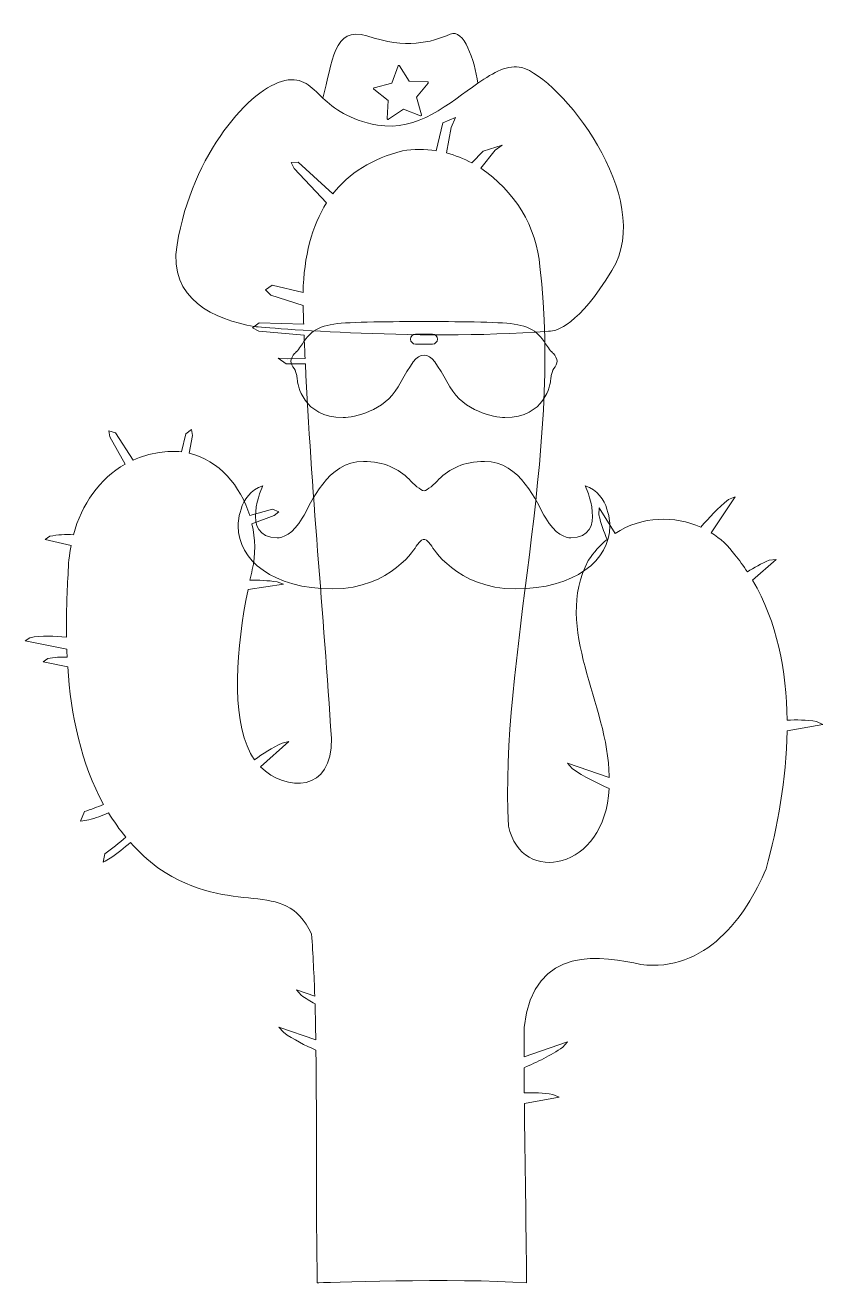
# Model space of a CAD drawing. Header units: inches. Extents: x 2.3 to 9.7, y -11.8 to -0.2.
import ezdxf

# ---------------------------------------------------------------- set-up
doc = ezdxf.new("R2010")
doc.units = ezdxf.units.IN
doc.header["$MEASUREMENT"] = 0
doc.layers.add('Layer 1', color=7, linetype='Continuous')

msp = doc.modelspace()

# ---------------------------------------------------------------- linework, layer by layer
at = {"layer": 'Layer 1', "lineweight": 0}
for points, knots in [([(6.496, -0.709), (6.464, -0.495), (6.368, -0.202), (6.241, -0.257), (6.057, -0.337), (5.842, -0.393), (5.475, -0.274), (5.167, -0.174), (5.155, -0.524), (5.07, -0.846), (5.17, -0.94), (5.306, -1.046), (5.572, -1.094), (5.938, -1.16), (6.237, -0.889), (6.496, -0.709)], [0, 0, 0, 0, 1, 1, 1, 2, 2, 2, 3, 3, 3, 4, 4, 4, 5, 5, 5, 5]), ([(6.899, -0.565), (6.775, -0.534), (6.642, -0.607), (6.496, -0.709), (6.237, -0.889), (5.938, -1.16), (5.572, -1.094), (5.306, -1.046), (5.17, -0.94), (5.07, -0.846), (4.955, -0.739), (4.887, -0.65), (4.72, -0.684), (4.407, -0.749), (3.867, -1.353), (3.727, -2.195), (3.643, -2.701), (4.078, -2.883), (4.438, -2.948), (4.438, -2.948), (5.897, -3.087), (7.147, -2.991), (7.147, -2.991), (7.147, -2.991), (7.147, -2.991), (7.225, -2.993), (7.42, -2.936), (7.73, -2.432), (8.14, -1.763), (7.244, -0.652), (6.899, -0.565)], [0, 0, 0, 0, 1, 1, 1, 2, 2, 2, 3, 3, 3, 4, 4, 4, 5, 5, 5, 6, 6, 6, 7, 7, 7, 8, 8, 8, 9, 9, 9, 10, 10, 10, 10]), ([(6.039, -0.7), (6.038, -0.698), (6.036, -0.696), (6.033, -0.696), (6.033, -0.696), (5.865, -0.69), (5.865, -0.69), (5.865, -0.69), (5.774, -0.549), (5.774, -0.549), (5.773, -0.546), (5.77, -0.545), (5.767, -0.545), (5.765, -0.546), (5.762, -0.547), (5.761, -0.55), (5.761, -0.55), (5.704, -0.708), (5.704, -0.708), (5.704, -0.708), (5.541, -0.751), (5.541, -0.751), (5.539, -0.751), (5.537, -0.753), (5.536, -0.756), (5.535, -0.759), (5.536, -0.761), (5.539, -0.763), (5.539, -0.763), (5.671, -0.867), (5.671, -0.867), (5.671, -0.867), (5.661, -1.035), (5.661, -1.035), (5.661, -1.037), (5.662, -1.04), (5.665, -1.041), (5.666, -1.042), (5.667, -1.042), (5.668, -1.042), (5.67, -1.042), (5.671, -1.042), (5.672, -1.041), (5.672, -1.041), (5.812, -0.947), (5.812, -0.947), (5.812, -0.947), (5.968, -1.008), (5.968, -1.008), (5.971, -1.009), (5.974, -1.009), (5.976, -1.007), (5.978, -1.005), (5.979, -1.002), (5.978, -0.999), (5.978, -0.999), (5.931, -0.838), (5.931, -0.838), (5.931, -0.838), (6.038, -0.708), (6.038, -0.708), (6.04, -0.706), (6.04, -0.703), (6.039, -0.7)], [0, 0, 0, 0, 1, 1, 1, 2, 2, 2, 3, 3, 3, 4, 4, 4, 5, 5, 5, 6, 6, 6, 7, 7, 7, 8, 8, 8, 9, 9, 9, 10, 10, 10, 11, 11, 11, 12, 12, 12, 13, 13, 13, 14, 14, 14, 15, 15, 15, 16, 16, 16, 17, 17, 17, 18, 18, 18, 19, 19, 19, 20, 20, 20, 21, 21, 21, 21]), ([(9.67, -6.611), (9.67, -6.611), (9.612, -6.584), (9.612, -6.584), (9.518, -6.568), (9.429, -6.567), (9.341, -6.571), (9.336, -6.117), (9.25, -5.665), (9.024, -5.284), (9.024, -5.284), (9.241, -5.091), (9.241, -5.091), (9.241, -5.091), (9.177, -5.1), (9.177, -5.1), (9.104, -5.129), (9.038, -5.167), (8.976, -5.207), (8.94, -5.152), (8.901, -5.099), (8.859, -5.048), (8.803, -4.967), (8.728, -4.899), (8.643, -4.846), (8.643, -4.846), (8.863, -4.517), (8.863, -4.517), (8.863, -4.517), (8.803, -4.541), (8.803, -4.541), (8.701, -4.617), (8.624, -4.707), (8.548, -4.796), (8.308, -4.688), (8.006, -4.69), (7.759, -4.853), (7.759, -4.853), (7.612, -4.618), (7.612, -4.618), (7.612, -4.618), (7.61, -4.682), (7.61, -4.682), (7.627, -4.763), (7.655, -4.837), (7.686, -4.907), (7.622, -4.96), (7.564, -5.025), (7.512, -5.103), (7.18, -5.727), (7.701, -6.424), (7.703, -7.088), (7.703, -7.092), (7.703, -7.096), (7.704, -7.1), (7.704, -7.1), (7.32, -6.968), (7.32, -6.968), (7.32, -6.968), (7.362, -7.016), (7.362, -7.016), (7.472, -7.095), (7.588, -7.148), (7.704, -7.2), (7.67, -7.95), (6.896, -8.103), (6.778, -7.546), (6.692, -6.027), (7.28, -4.124), (7.065, -2.397), (7.042, -2.035), (6.827, -1.691), (6.522, -1.492), (6.522, -1.492), (6.656, -1.326), (6.656, -1.326), (6.656, -1.326), (6.72, -1.28), (6.72, -1.28), (6.72, -1.28), (6.543, -1.334), (6.543, -1.334), (6.543, -1.334), (6.44, -1.443), (6.44, -1.443), (6.366, -1.403), (6.288, -1.372), (6.207, -1.351), (6.207, -1.351), (6.251, -1.116), (6.251, -1.116), (6.251, -1.116), (6.29, -1.025), (6.29, -1.025), (6.29, -1.025), (6.172, -1.074), (6.172, -1.074), (6.172, -1.074), (6.111, -1.331), (6.111, -1.331), (6.011, -1.315), (5.907, -1.314), (5.801, -1.332), (5.523, -1.402), (5.31, -1.535), (5.161, -1.728), (5.161, -1.728), (4.842, -1.435), (4.842, -1.435), (4.842, -1.435), (4.778, -1.437), (4.778, -1.437), (4.778, -1.437), (4.804, -1.495), (4.804, -1.495), (4.804, -1.495), (5.104, -1.809), (5.104, -1.809), (4.967, -2.023), (4.896, -2.3), (4.887, -2.635), (4.887, -2.635), (4.603, -2.566), (4.603, -2.566), (4.603, -2.566), (4.542, -2.612), (4.542, -2.612), (4.542, -2.612), (4.592, -2.659), (4.592, -2.659), (4.592, -2.659), (4.887, -2.756), (4.887, -2.756), (4.888, -2.793), (4.889, -2.829), (4.891, -2.867), (4.891, -2.886), (4.892, -2.905), (4.893, -2.925), (4.893, -2.925), (4.483, -2.913), (4.483, -2.913), (4.483, -2.913), (4.421, -2.961), (4.421, -2.961), (4.421, -2.961), (4.481, -2.99), (4.481, -2.99), (4.481, -2.99), (4.897, -3.028), (4.897, -3.028), (4.899, -3.099), (4.902, -3.17), (4.906, -3.241), (4.906, -3.241), (4.748, -3.247), (4.748, -3.247), (4.748, -3.247), (4.659, -3.238), (4.659, -3.238), (4.659, -3.238), (4.731, -3.292), (4.731, -3.292), (4.731, -3.292), (4.908, -3.291), (4.908, -3.291), (4.963, -4.441), (5.075, -5.588), (5.148, -6.738), (5.163, -7.238), (4.729, -7.232), (4.496, -7.001), (4.496, -7.001), (4.757, -6.769), (4.757, -6.769), (4.757, -6.769), (4.694, -6.783), (4.694, -6.783), (4.601, -6.825), (4.519, -6.879), (4.44, -6.936), (4.427, -6.917), (4.415, -6.898), (4.404, -6.878), (4.221, -6.522), (4.273, -5.903), (4.381, -5.368), (4.381, -5.368), (4.708, -5.321), (4.708, -5.321), (4.708, -5.321), (4.648, -5.298), (4.648, -5.298), (4.563, -5.285), (4.48, -5.282), (4.398, -5.284), (4.405, -5.251), (4.412, -5.218), (4.42, -5.186), (4.452, -5.048), (4.449, -4.902), (4.417, -4.763), (4.417, -4.763), (4.622, -4.689), (4.622, -4.689), (4.622, -4.689), (4.664, -4.654), (4.664, -4.654), (4.664, -4.654), (4.605, -4.629), (4.605, -4.629), (4.605, -4.629), (4.397, -4.689), (4.397, -4.689), (4.312, -4.414), (4.113, -4.18), (3.84, -4.115), (3.84, -4.115), (3.87, -3.951), (3.87, -3.951), (3.87, -3.951), (3.86, -3.897), (3.86, -3.897), (3.86, -3.897), (3.809, -3.935), (3.809, -3.935), (3.809, -3.935), (3.768, -4.102), (3.768, -4.102), (3.703, -4.094), (3.635, -4.096), (3.563, -4.108), (3.477, -4.121), (3.398, -4.145), (3.324, -4.178), (3.324, -4.178), (3.161, -3.928), (3.161, -3.928), (3.161, -3.928), (3.101, -3.908), (3.101, -3.908), (3.101, -3.908), (3.109, -3.962), (3.109, -3.962), (3.109, -3.962), (3.251, -4.214), (3.251, -4.214), (3.014, -4.348), (2.85, -4.584), (2.774, -4.865), (2.702, -4.861), (2.629, -4.862), (2.558, -4.879), (2.558, -4.879), (2.515, -4.909), (2.515, -4.909), (2.515, -4.909), (2.752, -4.963), (2.752, -4.963), (2.735, -5.049), (2.726, -5.138), (2.725, -5.229), (2.713, -5.418), (2.707, -5.613), (2.71, -5.808), (2.598, -5.799), (2.483, -5.788), (2.372, -5.812), (2.372, -5.812), (2.33, -5.84), (2.33, -5.84), (2.33, -5.84), (2.713, -5.919), (2.713, -5.919), (2.714, -5.943), (2.715, -5.967), (2.716, -5.991), (2.657, -5.989), (2.597, -5.992), (2.538, -6.005), (2.538, -6.005), (2.496, -6.033), (2.496, -6.033), (2.496, -6.033), (2.721, -6.079), (2.721, -6.079), (2.752, -6.529), (2.844, -6.971), (3.052, -7.347), (2.994, -7.371), (2.936, -7.394), (2.875, -7.411), (2.875, -7.411), (2.84, -7.5), (2.84, -7.5), (2.865, -7.497), (2.891, -7.494), (2.915, -7.489), (2.978, -7.473), (3.038, -7.45), (3.098, -7.425), (3.145, -7.503), (3.198, -7.577), (3.257, -7.648), (3.194, -7.701), (3.131, -7.754), (3.063, -7.801), (3.063, -7.801), (3.048, -7.878), (3.048, -7.878), (3.07, -7.866), (3.092, -7.855), (3.113, -7.842), (3.179, -7.797), (3.24, -7.748), (3.299, -7.697), (3.374, -7.781), (3.458, -7.86), (3.551, -7.931), (4.26, -8.406), (4.709, -8.002), (4.966, -8.538), (4.979, -8.729), (4.988, -8.92), (4.995, -9.112), (4.995, -9.112), (4.827, -9.054), (4.827, -9.054), (4.827, -9.054), (4.87, -9.102), (4.87, -9.102), (4.911, -9.132), (4.954, -9.159), (4.997, -9.182), (5, -9.293), (5.003, -9.403), (5.004, -9.513), (5.004, -9.513), (4.664, -9.396), (4.664, -9.396), (4.664, -9.396), (4.706, -9.444), (4.706, -9.444), (4.802, -9.513), (4.904, -9.563), (5.006, -9.609), (5.014, -10.276), (5.004, -11.083), (5.018, -11.75), (5.018, -11.75), (6.301, -11.704), (6.944, -11.75), (6.94, -11.199), (6.929, -10.648), (6.924, -10.098), (6.924, -10.098), (7.245, -10.042), (7.245, -10.042), (7.245, -10.042), (7.187, -10.016), (7.187, -10.016), (7.096, -10), (7.009, -9.998), (6.923, -10.002), (6.923, -9.925), (6.922, -9.847), (6.922, -9.77), (7.042, -9.716), (7.164, -9.662), (7.278, -9.58), (7.278, -9.58), (7.32, -9.532), (7.32, -9.532), (7.32, -9.532), (6.922, -9.669), (6.922, -9.669), (6.922, -9.579), (6.922, -9.489), (6.922, -9.399), (7.005, -8.62), (7.66, -8.747), (7.996, -8.819), (8.585, -8.898), (8.963, -8.384), (9.149, -7.938), (9.252, -7.562), (9.334, -7.116), (9.341, -6.668), (9.341, -6.668), (9.67, -6.611), (9.67, -6.611)], [0, 0, 0, 0, 1, 1, 1, 2, 2, 2, 3, 3, 3, 4, 4, 4, 5, 5, 5, 6, 6, 6, 7, 7, 7, 8, 8, 8, 9, 9, 9, 10, 10, 10, 11, 11, 11, 12, 12, 12, 13, 13, 13, 14, 14, 14, 15, 15, 15, 16, 16, 16, 17, 17, 17, 18, 18, 18, 19, 19, 19, 20, 20, 20, 21, 21, 21, 22, 22, 22, 23, 23, 23, 24, 24, 24, 25, 25, 25, 26, 26, 26, 27, 27, 27, 28, 28, 28, 29, 29, 29, 30, 30, 30, 31, 31, 31, 32, 32, 32, 33, 33, 33, 34, 34, 34, 35, 35, 35, 36, 36, 36, 37, 37, 37, 38, 38, 38, 39, 39, 39, 40, 40, 40, 41, 41, 41, 42, 42, 42, 43, 43, 43, 44, 44, 44, 45, 45, 45, 46, 46, 46, 47, 47, 47, 48, 48, 48, 49, 49, 49, 50, 50, 50, 51, 51, 51, 52, 52, 52, 53, 53, 53, 54, 54, 54, 55, 55, 55, 56, 56, 56, 57, 57, 57, 58, 58, 58, 59, 59, 59, 60, 60, 60, 61, 61, 61, 62, 62, 62, 63, 63, 63, 64, 64, 64, 65, 65, 65, 66, 66, 66, 67, 67, 67, 68, 68, 68, 69, 69, 69, 70, 70, 70, 71, 71, 71, 72, 72, 72, 73, 73, 73, 74, 74, 74, 75, 75, 75, 76, 76, 76, 77, 77, 77, 78, 78, 78, 79, 79, 79, 80, 80, 80, 81, 81, 81, 82, 82, 82, 83, 83, 83, 84, 84, 84, 85, 85, 85, 86, 86, 86, 87, 87, 87, 88, 88, 88, 89, 89, 89, 90, 90, 90, 91, 91, 91, 92, 92, 92, 93, 93, 93, 94, 94, 94, 95, 95, 95, 96, 96, 96, 97, 97, 97, 98, 98, 98, 99, 99, 99, 100, 100, 100, 101, 101, 101, 102, 102, 102, 103, 103, 103, 104, 104, 104, 105, 105, 105, 106, 106, 106, 107, 107, 107, 108, 108, 108, 109, 109, 109, 110, 110, 110, 111, 111, 111, 112, 112, 112, 113, 113, 113, 114, 114, 114, 115, 115, 115, 116, 116, 116, 117, 117, 117, 118, 118, 118, 119, 119, 119, 120, 120, 120, 121, 121, 121, 122, 122, 122, 123, 123, 123, 124, 124, 124, 125, 125, 125, 126, 126, 126, 127, 127, 127, 128, 128, 128, 129, 129, 129, 130, 130, 130, 130]), ([(7.225, -3.267), (7.225, -3.282), (7.211, -3.321), (7.196, -3.335), (7.182, -3.35), (7.172, -3.384), (7.167, -3.432), (7.162, -3.481), (7.116, -3.785), (6.744, -3.785), (6.638, -3.785), (6.369, -3.728), (6.238, -3.503), (6.108, -3.279), (6.076, -3.213), (6, -3.211), (5.924, -3.213), (5.892, -3.279), (5.762, -3.503), (5.631, -3.728), (5.362, -3.785), (5.256, -3.785), (4.884, -3.785), (4.838, -3.481), (4.833, -3.432), (4.828, -3.384), (4.818, -3.35), (4.804, -3.335), (4.789, -3.321), (4.775, -3.282), (4.775, -3.267), (4.775, -3.253), (4.792, -3.209), (4.809, -3.197), (4.826, -3.185), (4.864, -3.136), (4.881, -3.109), (4.957, -2.974), (5.068, -2.927), (5.277, -2.915), (5.486, -2.903), (6, -2.901), (6, -2.901), (6, -2.901), (6.514, -2.903), (6.723, -2.915), (6.932, -2.927), (7.043, -2.974), (7.119, -3.109), (7.136, -3.136), (7.174, -3.185), (7.191, -3.197), (7.208, -3.209), (7.225, -3.253), (7.225, -3.267)], [0, 0, 0, 0, 1, 1, 1, 2, 2, 2, 3, 3, 3, 4, 4, 4, 5, 5, 5, 6, 6, 6, 7, 7, 7, 8, 8, 8, 9, 9, 9, 10, 10, 10, 11, 11, 11, 12, 12, 12, 13, 13, 13, 14, 14, 14, 15, 15, 15, 16, 16, 16, 17, 17, 17, 18, 18, 18, 18]), ([(5.876, -3.064), (5.876, -3.089), (5.897, -3.11), (5.923, -3.11), (5.923, -3.11), (6.077, -3.11), (6.077, -3.11), (6.103, -3.11), (6.124, -3.089), (6.124, -3.064), (6.124, -3.064), (6.124, -3.064), (6.124, -3.064), (6.124, -3.038), (6.103, -3.017), (6.077, -3.017), (6.077, -3.017), (5.923, -3.017), (5.923, -3.017), (5.897, -3.017), (5.876, -3.038), (5.876, -3.064), (5.876, -3.064), (5.876, -3.064), (5.876, -3.064)], [0, 0, 0, 0, 1, 1, 1, 2, 2, 2, 3, 3, 3, 4, 4, 4, 5, 5, 5, 6, 6, 6, 7, 7, 7, 8, 8, 8, 8]), ([(6, -4.907), (6, -4.907), (6.038, -4.909), (6.071, -4.971), (6.071, -4.971), (6.298, -5.363), (6.843, -5.363), (7.388, -5.363), (7.711, -5.098), (7.711, -4.785), (7.711, -4.785), (7.714, -4.49), (7.484, -4.414), (7.484, -4.414), (7.701, -4.892), (7.352, -4.892), (7.304, -4.897), (7.204, -4.856), (7.12, -4.713), (7.036, -4.571), (6.891, -4.189), (6.558, -4.189), (6.367, -4.189), (6.232, -4.26), (6.135, -4.354), (6.099, -4.398), (6.028, -4.459), (6, -4.459), (5.972, -4.459), (5.901, -4.398), (5.865, -4.354), (5.768, -4.26), (5.633, -4.189), (5.442, -4.189), (5.109, -4.189), (4.964, -4.571), (4.88, -4.713), (4.796, -4.856), (4.696, -4.897), (4.648, -4.892), (4.299, -4.892), (4.516, -4.414), (4.516, -4.414), (4.286, -4.49), (4.289, -4.785), (4.289, -4.785), (4.289, -5.098), (4.612, -5.363), (5.157, -5.363), (5.702, -5.363), (5.929, -4.971), (5.929, -4.971), (5.962, -4.909), (6, -4.907), (6, -4.907)], [0, 0, 0, 0, 1, 1, 1, 2, 2, 2, 3, 3, 3, 4, 4, 4, 5, 5, 5, 6, 6, 6, 7, 7, 7, 8, 8, 8, 9, 9, 9, 10, 10, 10, 11, 11, 11, 12, 12, 12, 13, 13, 13, 14, 14, 14, 15, 15, 15, 16, 16, 16, 17, 17, 17, 18, 18, 18, 18])]:
    msp.add_open_spline(points, degree=3, knots=knots, dxfattribs=at)

doc.saveas('drawing.dxf')
